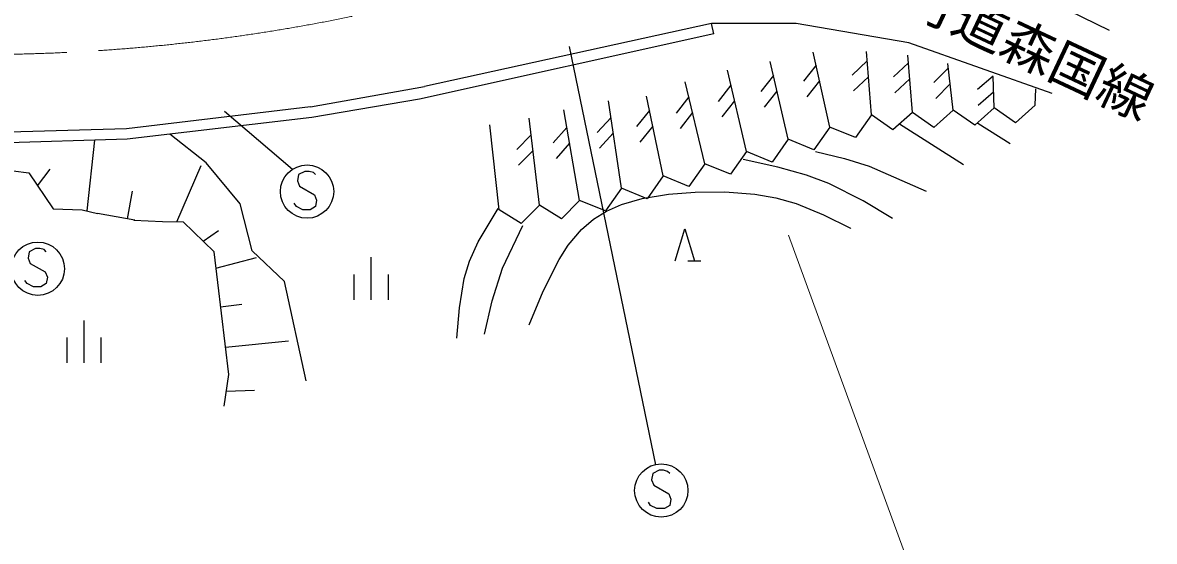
# Model space of a CAD drawing. Units: millimetres, scale not verified. Extents: x 40000 to 680000, y 20000 to 380000.
# Drawn here: x 487262 to 540326, y 247491 to 271842 of the extents above; entities that cross this region are included whole.
import ezdxf
from ezdxf.enums import TextEntityAlignment as Align

# ---------------------------------------------------------------- set-up
doc = ezdxf.new("R2010")
doc.units = ezdxf.units.MM
doc.header["$LTSCALE"] = 1000
doc.linetypes.add('CHAIN', pattern=[18.5, 12, -1.5, 3.5, -1.5])
for name, color, linetype, lineweight in [('M-BGD', 7, 'Continuous', 25), ('M-BGD-EXST', 7, 'Continuous', 25), ('M-BMK', 2, 'CHAIN', 13), ('M-STR-HTXT', 7, 'Continuous', 13)]:
    doc.layers.add(name, color=color, linetype=linetype, lineweight=lineweight)
doc.layers.add('M-BMK-HTXT', color=7, linetype='Continuous')
doc.styles.add('ＭＳ ゴシック', font='')
doc.styles.get('ＭＳ ゴシック').set_extended_font_data('MS Gothic')

msp = doc.modelspace()

# ---------------------------------------------------------------- linework, layer by layer
at = {"layer": 'M-BGD'}
for p, q in [((531771, 274637), (538208, 271490)), ((519567, 271802), (506100, 268842)), ((523525, 271802), (519567, 271802)), ((519675, 271314), (519567, 271802)), ((528818, 270896), (523525, 271802)), ((519675, 271314), (505873, 268250)), ((535542, 268512), (528818, 270896)), ((525112, 266940), (524334, 270458)), ((527067, 267514), (526823, 270483)), ((528983, 267626), (528773, 270312)), ((521201, 265792), (520309, 269605)), ((523156, 266366), (522311, 270019)), ((524471, 269842), (523868, 269095)), ((526859, 270041), (526161, 269381)), ((528801, 269955), (528100, 269298)), ((530669, 269716), (529993, 269033)), ((530899, 267737), (530644, 269925)), ((519246, 265219), (518334, 269069)), ((522463, 269362), (521868, 268608)), ((524632, 269110), (524030, 268362)), ((526921, 269293), (526223, 268634)), ((528859, 269207), (528158, 268550)), ((532765, 269326), (532035, 268701)), ((532814, 267849), (532765, 269316)), ((500760, 267888), (506100, 268842)), ((520474, 268899), (519880, 268144)), ((522632, 268631), (522037, 267878)), ((530755, 268971), (530080, 268288)), ((532790, 268576), (532060, 267951)), ((534730, 267960), (534764, 268731)), ((505873, 268250), (500818, 267391)), ((515335, 264071), (514735, 268176)), ((517290, 264645), (516515, 268397)), ((518504, 268352), (517912, 267595)), ((520645, 268169), (520051, 267414)), ((500760, 267888), (492131, 266863)), ((513379, 263497), (512632, 267750)), ((516656, 267712), (516043, 266972)), ((518677, 267622), (518085, 266865)), ((527067, 267514), (526319, 266445)), ((528070, 266804), (527067, 267514)), ((528983, 267626), (528070, 266804)), ((529985, 266915), (528983, 267626)), ((530899, 267737), (529985, 266915)), ((531901, 267027), (530899, 267737)), ((532814, 267849), (531901, 267027)), ((533817, 267138), (532814, 267849)), ((534730, 267960), (533817, 267138)), ((500818, 267391), (492168, 266364)), ((509606, 263049), (509161, 267049)), ((511492, 263273), (511009, 267354)), ((512778, 266917), (512143, 266196)), ((514849, 267390), (514194, 266688)), ((516808, 266977), (516195, 266238)), ((525112, 266940), (524364, 265871)), ((526319, 266445), (525112, 266940)), ((531383, 265174), (528383, 267078)), ((532049, 267126), (533573, 266174)), ((492131, 266863), (484253, 266632)), ((511101, 266576), (510427, 265892)), ((514958, 266648), (514303, 265946)), ((492168, 266364), (484260, 266132)), ((490285, 263000), (490643, 266319)), ((512908, 266178), (512273, 265458)), ((523156, 266366), (522408, 265297)), ((524364, 265871), (523156, 266366)), ((511189, 265831), (510515, 265147)), ((521201, 265792), (520453, 264723)), ((522408, 265297), (521201, 265792)), ((485593, 265047), (487548, 264786)), ((487965, 264173), (488548, 264964)), ((494484, 262496), (495637, 265143)), ((519246, 265219), (518497, 264149)), ((520453, 264723), (519246, 265219)), ((487548, 264786), (488694, 263104)), ((517290, 264645), (516542, 263576)), ((518497, 264149), (517290, 264645)), ((492172, 262628), (492406, 263928)), ((515335, 264071), (514586, 263002)), ((516542, 263576), (515335, 264071)), ((511492, 263273), (510639, 262406)), ((512525, 262630), (511492, 263273)), ((513379, 263497), (512525, 262630)), ((514586, 263002), (513379, 263497)), ((488694, 263104), (490059, 263055)), ((490059, 263055), (490766, 262884)), ((492520, 262565), (490766, 262884)), ((510639, 262406), (509606, 263049)), ((492472, 262567), (493818, 262500)), ((493818, 262500), (494788, 262494)), ((494788, 262494), (496235, 261084)), ((517857, 260661), (518307, 262161)), ((518307, 262161), (518757, 260661)), ((495727, 261579), (496438, 262077)), ((496924, 255325), (496235, 261084)), ((496327, 260312), (498225, 260819)), ((503594, 260825), (503594, 258825)), ((518457, 260661), (519057, 260661)), ((502794, 260025), (502794, 258825)), ((504394, 260025), (504394, 258825)), ((496544, 258505), (497539, 258633)), ((490132, 257866), (490132, 255866)), ((489332, 257066), (489332, 255866)), ((490932, 257066), (490932, 255866)), ((496770, 256612), (499734, 256908)), ((496710, 253846), (496924, 255325)), ((496811, 254541), (498127, 254596))]:
    msp.add_line(p, q, dxfattribs=at)
for points in [[(500560, 255020), (499540, 259685), (498019, 261123), (497463, 263329), (495860, 265260), (494167, 266601)], [(528050, 262651), (526667, 263475), (525065, 264287), (524017, 264682), (522669, 265057), (521051, 265412)], [(524431, 265793), (525794, 265470), (526950, 265100), (529621, 263936)], [(511005, 257651), (511665, 259241), (512412, 260722), (512846, 261389), (513465, 262124), (514036, 262619), (514636, 262993), (515347, 263306), (516311, 263586), (517539, 263788), (518796, 263882), (520193, 263897), (521596, 263791), (522570, 263620), (523524, 263350), (524812, 262819), (526074, 262187), (526098, 262175)], [(507625, 257033), (507739, 258447), (507967, 259826), (508214, 260647), (508615, 261557), (509556, 263118)], [(508910, 257223), (509276, 258789), (509756, 260311), (510719, 262317)]]:
    msp.add_lwpolyline(points, dxfattribs=at)
at = {"layer": 'M-BGD-EXST'}
for p, q in [((516955, 251077), (512908, 270716)), ((496721, 267681), (499911, 264956)), ((500498, 264861), (500198, 264711)), ((500698, 264861), (500498, 264861)), ((500898, 264811), (500698, 264861)), ((500998, 264711), (500898, 264811)), ((500198, 264711), (500148, 264411)), ((500148, 264411), (500248, 264161)), ((500248, 264161), (500948, 263761)), ((500948, 263761), (501048, 263511)), ((500098, 263211), (499998, 263361)), ((500398, 263061), (500098, 263211)), ((500998, 263211), (500748, 263061)), ((501048, 263511), (500998, 263211)), ((500748, 263061), (500398, 263061)), ((487572, 261089), (487522, 260789)), ((487872, 261239), (487572, 261089)), ((488072, 261239), (487872, 261239)), ((488272, 261189), (488072, 261239)), ((488372, 261089), (488272, 261189)), ((487522, 260789), (487622, 260539)), ((487622, 260539), (488322, 260139)), ((488322, 260139), (488422, 259889)), ((487472, 259589), (487372, 259739)), ((487772, 259439), (487472, 259589)), ((488372, 259589), (488122, 259439)), ((488422, 259889), (488372, 259589)), ((488122, 259439), (487772, 259439)), ((516805, 250679), (516755, 250379)), ((517105, 250829), (516805, 250679)), ((517305, 250829), (517105, 250829)), ((517505, 250779), (517305, 250829)), ((517605, 250679), (517505, 250779)), ((516755, 250379), (516855, 250129)), ((516855, 250129), (517555, 249729)), ((517555, 249729), (517655, 249479)), ((517655, 249479), (517605, 249179)), ((516705, 249179), (516605, 249329)), ((517005, 249029), (516705, 249179)), ((517355, 249029), (517005, 249029)), ((517605, 249179), (517355, 249029))]:
    msp.add_line(p, q, dxfattribs=at)
for centre in [(500598, 263911), (487972, 260289), (517205, 249879)]:
    msp.add_circle(centre, 1250, dxfattribs=at)
at = {"layer": 'M-BMK'}
msp.add_arc((485161, 357159), 86816, 261.53124, 287.39133, dxfattribs=at)
at = {"layer": 'M-STR-HTXT'}
msp.add_line((533766, 232890), (523179, 261859), dxfattribs=at)

# ---------------------------------------------------------------- texts
at = {"layer": 'M-BMK-HTXT', "style": 'ＭＳ ゴシック'}
msp.add_text('町道森国線', height=1833, rotation=334.8, dxfattribs=at).set_placement((528182, 272033), align=Align.BOTTOM_LEFT)

doc.saveas('drawing.dxf')
